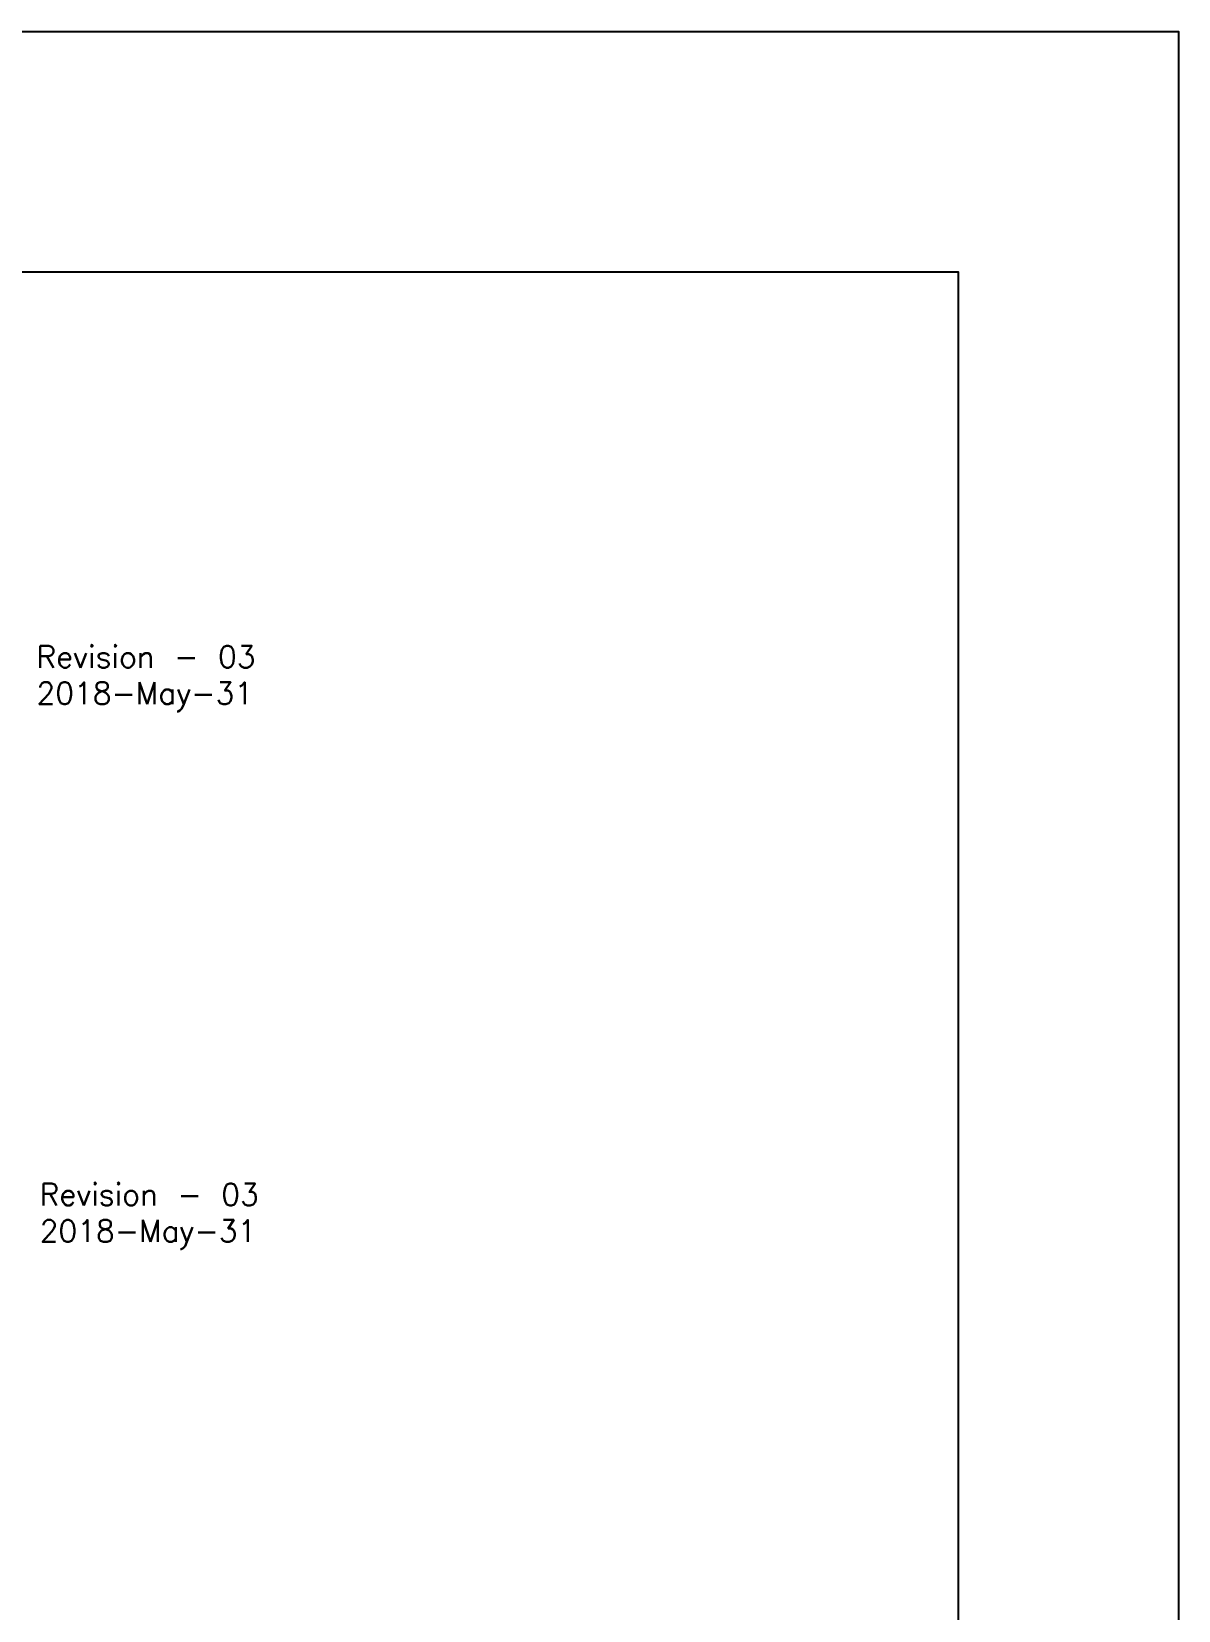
# Model space of a CAD drawing. Header units: millimetres. Extents: x 517 to 3327, y 581 to 1662.
# Drawn here: x 2934 to 3327, y 1122 to 1662 of the extents above; entities that cross this region are included whole.
import ezdxf

# ---------------------------------------------------------------- set-up
doc = ezdxf.new("R2010")
doc.units = ezdxf.units.MM
doc.header["$LTSCALE"] = 0.5
doc.layers.add('draw', color=1, linetype='Continuous')
doc.styles.get("Standard").update_dxf_attribs({"font": 'txt.shx', "bigfont": 'chineset.shx'})

msp = doc.modelspace()

# ---------------------------------------------------------------- linework, layer by layer
at = {"layer": 'draw'}
for points in [[(516.78, 1662.373), (3327.338, 1662.373), (3327.338, 580.661), (516.78, 580.661)], [(2385.503, 1580.035), (3251.859, 1580.035), (3251.859, 657.982), (2385.503, 657.982)]]:
    msp.add_lwpolyline(points, close=True, dxfattribs=at)

# ---------------------------------------------------------------- texts
for s, p in [('Revision - 03', (2935.922, 1444.469)), ('2018-May-31', (2935.922, 1431.969)), ('Revision - 03', (2937.021, 1260.264)), ('2018-May-31', (2937.021, 1247.764))]:
    msp.add_text(s, height=7.5, dxfattribs=at).set_placement(p)

doc.saveas('drawing.dxf')
